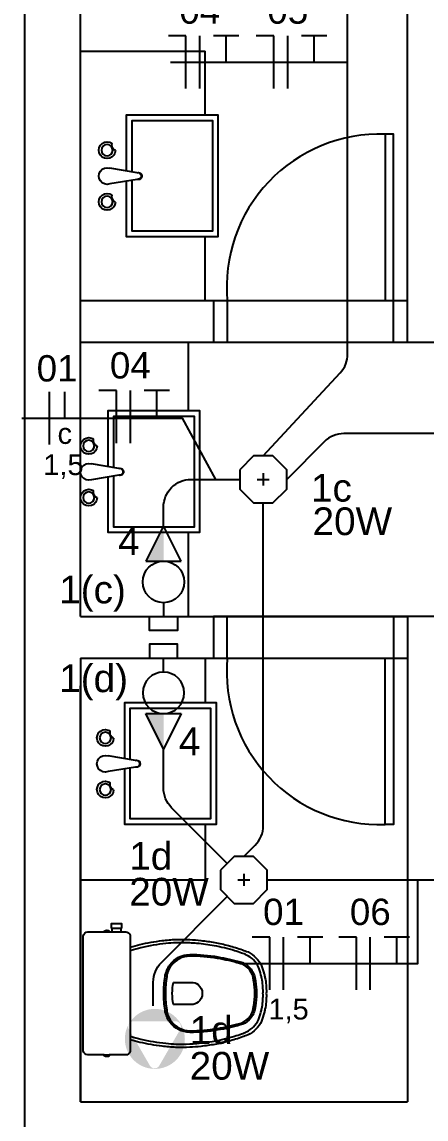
# Model space of a CAD drawing. Header units: millimetres. Extents: x 165 to 269, y 52 to 121.
# Drawn here: x 167.82 to 169.278, y 57.371 to 61.329 of the extents above; entities that cross this region are included whole.
import ezdxf
from ezdxf.enums import TextEntityAlignment as Align

# ---------------------------------------------------------------- set-up
doc = ezdxf.new("R2010")
doc.units = ezdxf.units.MM
doc.linetypes.add('CONTINU', pattern=[0])
for name, color, linetype in [('CONTAGEM', 30, 'Continuous'), ('ELETRODUTO_TETO', 2, 'Continuous'), ('FAM ARQUITETURA', 253, 'Continuous'), ('FAM-ARQUITETURA', 253, 'Continuous'), ('FIACAO', 1, 'Continuous'), ('INDICACAO_CIRCUITO', 2, 'Continuous'), ('INDICACAO_CIRCUITO_FIA', 10, 'Continuous'), ('INDICACAO_INTERRUPTOR_FIA', 10, 'Continuous'), ('INDICACAO_POTENCIA', 2, 'Continuous'), ('INTERRUPTORES', 86, 'Continuous'), ('LINHA DE CHAMADA', 1, 'Continuous'), ('LUMINÁRIAS', 86, 'Continuous'), ('TOMADAS ABNT', 10, 'Continuous')]:
    doc.layers.add(name, color=color, linetype=linetype)
doc.styles.add('ARIAL', font='arial.ttf')
doc.styles.add('FAM-ARIAL', font='arial.ttf')
doc.styles.add('Raag-arial', font='arial.ttf')

# ---------------------------------------------------------------- blocks, each defined once
blk = doc.blocks.new('cbtorb2')
at = {"layer": 'FAM-ARQUITETURA'}
for p, q in [((-0.01, -0.0904), (-0.0237, -0.0081)), ((0.01, -0.0904), (0.0237, -0.0081)), ((-0.0088, -0.0975), (-0.01, -0.0904)), ((0.0088, -0.0975), (0.01, -0.0904))]:
    blk.add_line(p, q, dxfattribs=at)
for centre in [(-0.0774, 0), (0.0774, 0)]:
    blk.add_circle(centre, 0.017, dxfattribs=at)
for centre, radius, start, end in [((-0.0774, 0), 0.025, 341.1513, 198.8487), ((0, 0), 0.025, 341.1513, 198.8487), ((0.0774, 0), 0.025, 341.1513, 198.8487), ((-0.0774, 0), 0.025, 198.8487, 216.2316), ((-0.0927, -0.0318), 0.0177, 22.7472, 105.6562), ((-0.0774, 0), 0.025, 272.1718, 341.1513), ((0.0774, 0), 0.025, 198.8487, 216.2316), ((0.062, -0.0318), 0.0177, 22.7472, 105.6562), ((0.0774, 0), 0.025, 272.1718, 341.1513), ((0, -0.0938), 0.0106, 161.2845, 18.7155), ((0, -0.0922), 0.0103, 210.8046, 329.1954)]:
    blk.add_arc(centre, radius, start, end, dxfattribs=at)
blk = doc.blocks.new('Baci01p')
for points in [[(0.17, 0), (0.17, 0.205, 0.059373), (0.1695, 0.2098, 0.333509), (0.154, 0.222), (0.1355, 0.222), (0.1045, 0.222), (0.094, 0.222), (0.094, 0.2248, 0.252251), (0.0939, 0.2251, 0.160103), (0.085, 0.228, 0.160103), (0.0761, 0.2251, 0.252251), (0.076, 0.2248), (0.076, 0.222), (0.017, 0.222, 0.327853), (0.0003, 0.2069, 0.087637), (0, 0.2038), (0, 0), (0, -0.2038, 0.087637), (0.0003, -0.2069, 0.327853), (0.017, -0.222), (0.076, -0.222), (0.076, -0.2248, 0.252251), (0.0761, -0.2251, 0.160103), (0.085, -0.228, 0.160103), (0.0939, -0.2251, 0.252251), (0.094, -0.2248), (0.094, -0.222), (0.1045, -0.222), (0.1045, -0.236), (0.102, -0.236), (0.102, -0.252), (0.12, -0.252), (0.138, -0.252), (0.138, -0.236), (0.1355, -0.236), (0.1355, -0.222), (0.154, -0.222, 0.333509), (0.1695, -0.2098, 0.059373), (0.17, -0.205)], [(0.291, 0, 0.041331), (0.2956, -0.0608, 0.129345), (0.3127, -0.1036, 0.234638), (0.385, -0.1405, 0.044666), (0.486, -0.1319, 0.031515), (0.5665, -0.1138, 0.151063), (0.5993, -0.0952, 0.148094), (0.6192, -0.0588, 0.031073), (0.6214, -0.0451, 0.035055), (0.6255, 0, 0.035055), (0.6214, 0.0451, 0.031073), (0.6192, 0.0588, 0.148094), (0.5993, 0.0952, 0.151063), (0.5665, 0.1138, 0.031515), (0.486, 0.1319, 0.044666), (0.385, 0.1405, 0.234638), (0.3127, 0.1036, 0.129345), (0.2956, 0.0608, 0.041331)], [(0.297, 0, -0.041434), (0.3015, 0.06, -0.129651), (0.3175, 0.1, -0.234583), (0.385, 0.1345, -0.044678), (0.485, 0.126, -0.031614), (0.565, 0.108, -0.152477), (0.595, 0.091, -0.148725), (0.6134, 0.0575, -0.031624), (0.6155, 0.0444, -0.035113), (0.6195, 0, -0.035113), (0.6155, -0.0444, -0.031624), (0.6134, -0.0575, -0.148725), (0.595, -0.091, -0.152477), (0.565, -0.108, -0.031614), (0.485, -0.126, -0.044678), (0.385, -0.1345, -0.234583), (0.3175, -0.1, -0.129651), (0.3015, -0.06, -0.041434)], [(0.391, -0.04, 0.164444), (0.415, -0.032, 0.245936), (0.43, 0, 0.245936), (0.415, 0.032, 0.164444), (0.391, 0.04), (0.326, 0.04, 0.108885), (0.326, -0.04)]]:
    blk.add_lwpolyline(points, format="xyb", close=True)
for points in [[(0.076, 0.222), (0.094, 0.222)], [(0.093, 0.2245), (0.085, 0.2245), (0.077, 0.2245)], [(0.076, -0.222), (0.094, -0.222)], [(0.093, -0.2245), (0.085, -0.2245), (0.077, -0.2245)], [(0.1045, -0.222), (0.1355, -0.222)], [(0.1045, -0.236), (0.12, -0.236), (0.1355, -0.236)]]:
    blk.add_lwpolyline(points)
for points in [[(0.17, -0.167, -0.003882), (0.205, -0.1765, 0.024258), (0.285, -0.1905, 0.02486), (0.335, -0.1945, 0.033324), (0.385, -0.194, 0.02486), (0.425, -0.191, 0.012268), (0.475, -0.184, 0.015806), (0.525, -0.1725, 0.026699), (0.575, -0.157, 0.021919), (0.595, -0.1495, 0.174675), (0.6435, -0.1, 0.045452), (0.653, -0.07, 0.022856), (0.6562, -0.0571, 0.041289), (0.6602, -0.0304, 0.052091), (0.6606, -0.0228, 0.04333), (0.661, 0, 0.04333), (0.6606, 0.0228, 0.052091), (0.6602, 0.0304, 0.041289), (0.6562, 0.0571, 0.022856), (0.653, 0.07, 0.045452), (0.6435, 0.1, 0.174675), (0.595, 0.1495, 0.021919), (0.575, 0.157, 0.026699), (0.525, 0.1725, 0.015806), (0.475, 0.184, 0.012268), (0.425, 0.191, 0.02486), (0.385, 0.194, 0.033324), (0.335, 0.1945, 0.02486), (0.285, 0.1905, 0.024258), (0.205, 0.1765, -0.003882), (0.17, 0.167)], [(0.1731, 0.1554, 0.003849), (0.2079, 0.1649, -0.027799), (0.2984, 0.18, -0.018883), (0.3355, 0.1825, -0.033646), (0.3844, 0.182, -0.016781), (0.4106, 0.1805, -0.015438), (0.4729, 0.1722, -0.023716), (0.5465, 0.154, -0.013571), (0.5711, 0.1457, -0.02186), (0.59, 0.1386, -0.173345), (0.6325, 0.0952, -0.045814), (0.6414, 0.067, -0.024058), (0.6444, 0.0546, -0.042614), (0.6482, 0.029, -0.066108), (0.6485, 0.0226, -0.047154), (0.649, 0, -0.047154), (0.6485, -0.0226, -0.066108), (0.6482, -0.029, -0.042614), (0.6444, -0.0546, -0.024058), (0.6414, -0.067, -0.045814), (0.6325, -0.0952, -0.173345), (0.59, -0.1386, -0.02186), (0.5711, -0.1457, -0.013571), (0.5465, -0.154, -0.023716), (0.4729, -0.1722, -0.015438), (0.4106, -0.1805, -0.016781), (0.3844, -0.182, -0.033646), (0.3355, -0.1825, -0.018883), (0.2984, -0.18, -0.027799), (0.2079, -0.1649, 0.003849), (0.1731, -0.1554)]]:
    blk.add_lwpolyline(points, format="xyb")
blk = doc.blocks.new('FAM ARQUITETURA')
at = {"layer": 'FAM ARQUITETURA'}
for p, q in [((0.62, -7.04), (0.62, -1.48)), ((0.82, -4.27), (0.82, -1.48)), ((2, -3.28), (2, -1.48)), ((0.82, -3.13), (1.3, -3.13)), ((1.3, -3.13), (1.35, -3.13)), ((1.3, -3.13), (1.3, -3.28)), ((1.3, -3.13), (2, -3.13)), ((1.95, -3.28), (1.95, -3.13)), ((1.95, -3.13), (2, -3.13)), ((0.82, -3.28), (1.3, -3.28)), ((1.3, -3.28), (1.35, -3.28)), ((1.3, -3.28), (2, -3.28)), ((1.95, -3.28), (2, -3.28)), ((2, -3.28), (2.15, -3.28)), ((0.82, -4.27), (1.3, -4.27)), ((0.82, -4.27), (1.3, -4.27)), ((1.3, -4.27), (1.3, -4.42)), ((1.3, -4.27), (1.35, -4.27)), ((2, -4.27), (1.3, -4.27)), ((1.3, -4.27), (2, -4.27)), ((1.95, -4.27), (1.95, -4.42)), ((1.95, -4.27), (2, -4.27)), ((2, -4.27), (2, -6.02)), ((2.15, -4.27), (2, -4.27)), ((2.15, -4.27), (2, -4.27)), ((0.82, -4.42), (0.82, -6.02)), ((0.82, -4.42), (1.3, -4.42)), ((1.3, -4.42), (1.35, -4.42)), ((1.3, -4.42), (2, -4.42)), ((1.95, -4.42), (2, -4.42)), ((0.82, -6.02), (0.82, -4.52)), ((0.82, -6.02), (2, -6.02))]:
    blk.add_line(p, q, dxfattribs=at)
at = {"layer": 'FAM ARQUITETURA', "linetype": 'Continuous'}
for p, q in [((0.82, -2.23), (1.27, -2.23)), ((1.27, -2.46), (1.27, -2.23)), ((1.27, -3.13), (1.27, -2.9)), ((1.2101, -3.5269), (1.2101, -3.28)), ((1.2101, -4.27), (1.2101, -3.9669)), ((1.27, -4.42), (1.27, -4.58)), ((1.27, -5.02), (1.27, -5.22)), ((0.82, -5.22), (1.27, -5.22))]:
    blk.add_line(p, q, dxfattribs=at)
at = {"layer": 'FAM ARQUITETURA'}
for points in [[(0.9863, -2.6623), (0.9863, -2.46), (1.3163, -2.46), (1.3163, -2.9), (0.9863, -2.9), (0.9863, -2.6993)], [(1.0063, -2.6657), (1.0063, -2.48), (1.2963, -2.48), (1.2963, -2.88), (1.0063, -2.88), (1.0063, -2.696)], [(1.95, -3.13), (1.95, -2.53), (1.92, -2.53), (1.92, -3.13), (1.95, -3.13)], [(1.35, -3.13), (1.35, -3.28)], [(0.9201, -3.7292), (0.9201, -3.5269), (1.2501, -3.5269), (1.2501, -3.9669), (0.9201, -3.9669), (0.9201, -3.7662)], [(0.9401, -3.7326), (0.9401, -3.5469), (1.2301, -3.5469), (1.2301, -3.9469), (0.9401, -3.9469), (0.9401, -3.7629)], [(1.35, -4.42), (1.35, -4.27)], [(1.95, -4.42), (1.95, -5.02), (1.92, -5.02), (1.92, -4.42), (1.95, -4.42)], [(0.98, -4.7823), (0.98, -4.58), (1.31, -4.58), (1.31, -5.02), (0.98, -5.02), (0.98, -4.8193)], [(1, -4.7857), (1, -4.6), (1.29, -4.6), (1.29, -5), (1, -5), (1, -4.816)]]:
    blk.add_lwpolyline(points, dxfattribs=at)
for centre, start, end in [((1.9, -3.0818), 87.9265, 185.0111), ((1.9, -4.4682), 174.9889, 272.0735)]:
    blk.add_arc(centre, 0.5521, start, end, dxfattribs=at)
at = {"layer": 'FAM ARQUITETURA', "xscale": -1.203670021924481, "yscale": 1.203670021924481, "zscale": 1.203670021924481, "rotation": 90}
for p in [(0.9163, -2.6808), (0.8501, -3.7477), (0.91, -4.8008)]:
    blk.add_blockref('cbtorb2', p, dxfattribs=at)
at = {"layer": 'FAM ARQUITETURA', "linetype": 'Continuous', "xscale": -1, "rotation": 180}
blk.add_blockref('Baci01p', (0.83, -5.6293), dxfattribs=at)
blk = doc.blocks.new('*U62', base_point=(61.6423, 15.4495))
at = {"layer": 'LUMINÁRIAS'}
blk.add_lwpolyline([(61.5578, 15.4845), (61.5578, 15.4145), (61.6073, 15.365), (61.6773, 15.365), (61.7268, 15.4145), (61.7268, 15.4845), (61.6773, 15.534), (61.6073, 15.534)], close=True, dxfattribs=at)
for points in [[(61.6206, 15.4495), (61.664, 15.4495)], [(61.6423, 15.4712), (61.6423, 15.4278)]]:
    blk.add_lwpolyline(points, dxfattribs=at)
blk = doc.blocks.new('*U63', base_point=(64.0995, 19.99))
at = {"layer": 'LUMINÁRIAS'}
blk.add_lwpolyline([(64.015, 20.025), (64.015, 19.955), (64.0645, 19.9055), (64.1345, 19.9055), (64.184, 19.955), (64.184, 20.025), (64.1345, 20.0745), (64.0645, 20.0745)], close=True, dxfattribs=at)
for points in [[(64.0778, 19.99), (64.1213, 19.99)], [(64.0995, 20.0118), (64.0995, 19.9683)]]:
    blk.add_lwpolyline(points, dxfattribs=at)
blk = doc.blocks.new('Interruptor emb 01 seção e tomada simples 2P T - 10A')
at = {"layer": 'TOMADAS ABNT'}
blk.add_hatch(color=256, dxfattribs=at).paths.add_polyline_path([(-0.064, 0.175), (0, 0.175), (0, 0.303)])
at = {"layer": 'INTERRUPTORES'}
blk.add_line((0, 0.025), (0, -0.025), dxfattribs=at)
blk.add_lwpolyline([(-0.05, -0.025), (0.05, -0.025), (0.05, -0.075), (-0.05, -0.075)], close=True, dxfattribs=at)
blk.add_circle((0, 0.1), 0.075, dxfattribs=at)
at = {"layer": 'TOMADAS ABNT'}
for p, q in [((0, 0.303), (-0.064, 0.175)), ((0.064, 0.175), (0, 0.303)), ((-0.064, 0.175), (0.064, 0.175))]:
    blk.add_line(p, q, dxfattribs=at)
blk = doc.blocks.new('EXAUSTOR')
at = {"layer": 'LUMINÁRIAS', "linetype": 'CONTINU'}
h = blk.add_hatch(color=256, dxfattribs=at)
h.paths.add_polyline_path([(-0.1025, 0.0097, 1), (0.114, 0.0097, 1)])
h.paths.add_polyline_path([(0.0804, 0.0733, -0.57735), (0.0973, 0.044), (0.0217, -0.0869, -0.57735), (-0.0121, -0.0869), (-0.0877, 0.044, -0.57735), (-0.0708, 0.0733)], flags=16)
blk = doc.blocks.new('*U36', base_point=(608.6702, 153.2931))
for p, q in [((608.6702, 153.4831), (608.5435, 153.4831)), ((608.6702, 153.1031), (608.6702, 153.4831))]:
    blk.add_line(p, q)
blk = doc.blocks.new('*U37', base_point=(635.9723, 148.7459))
at = {"linetype": 'Continuous'}
for p, q in [((636.0637, 148.9359), (635.8808, 148.9359)), ((635.9723, 148.7459), (635.9723, 148.9359))]:
    blk.add_line(p, q, dxfattribs=at)
blk = doc.blocks.new('*U38', base_point=(576.8177, 148.7459))
blk.add_line((576.8177, 148.5559), (576.8177, 148.9359))
blk = doc.blocks.new('NFT')
at = {"layer": 'FIACAO', "xscale": 0.5, "yscale": 0.5, "zscale": 0.5}
for name, p in [('*U36', (-0.05, 0)), ('*U38', (0, 0)), ('*U37', (0.0957, 0))]:
    blk.add_blockref(name, p, dxfattribs=at)
at = {"layer": 'CONTAGEM', "color": 1, "style": 'ARIAL'}
blk.add_attdef('SEÇÃO', text='', height=0.075, dxfattribs=at).set_placement((0.0181, -0.127), align=Align.TOP_CENTER)
at = {"layer": 'INDICACAO_CIRCUITO_FIA', "style": 'Raag-arial'}
blk.add_attdef('CIRCUITO', text='', height=0.095, dxfattribs=at).set_placement((0, 0.2338), align=Align.TOP_CENTER)
blk = doc.blocks.new('*U156', base_point=(576.8177, 148.7459))
blk.add_line((576.8177, 148.5559), (576.8177, 148.9359))
blk = doc.blocks.new('*U155', base_point=(665.5495, 144.1988))
blk.add_line((665.5495, 144.1988), (665.5495, 144.3888))
blk = doc.blocks.new('FR')
at = {"layer": 'FIACAO', "xscale": 0.5, "yscale": 0.5, "zscale": 0.5}
for name, p in [('*U156', (-0.0553, 0)), ('*U155', (0, 0))]:
    blk.add_blockref(name, p, dxfattribs=at)
at = {"layer": 'INDICACAO_CIRCUITO_FIA', "style": 'Raag-arial'}
blk.add_attdef('CIRCUITO', text='', height=0.095, dxfattribs=at).set_placement((-0.0278, 0.2275), align=Align.TOP_CENTER)
at = {"layer": 'INDICACAO_INTERRUPTOR_FIA', "style": 'FAM-ARIAL'}
for tag, p in [('RETORNO', (0, -0.0176)), ('SEÇÃO', (-0.005, -0.1301))]:
    blk.add_attdef(tag, text='', height=0.075, dxfattribs=at).set_placement(p, align=Align.TOP_CENTER)

msp = doc.modelspace()

# ---------------------------------------------------------------- linework, layer by layer
at = {"layer": 'ELETRODUTO_TETO'}
for points in [[(168.6906, 59.763), (168.9685, 60.0632, 0.188895), (168.9951, 60.1312), (168.9951, 61.9735)], [(172.2311, 59.8435), (168.9815, 59.8435, 0.198912), (168.9108, 59.8142), (168.7751, 59.6785)], [(168.3306, 59.5115), (168.3306, 59.5785, -0.414214), (168.4306, 59.6785), (168.6061, 59.6785)], [(168.6206, 58.318), (168.6613, 58.3587, 0.198912), (168.6906, 58.4294), (168.6906, 59.594)], [(168.5608, 58.2933), (168.3599, 58.4942, -0.198912), (168.3306, 58.5649), (168.3306, 58.7055)], [(168.2936, 57.7791), (168.2936, 57.8651, -0.198912), (168.3228, 57.9358), (168.5608, 58.1738)]]:
    msp.add_lwpolyline(points, format="xyb", dxfattribs=at)
msp.add_lwpolyline([(168.7051, 58.2335), (170.4236, 58.2335)], dxfattribs=at)
at = {"layer": 'LINHA DE CHAMADA'}
for points in [[(168.3563, 61.1835), (168.9951, 61.1835)], [(167.8196, 59.8991), (168.3984, 59.8991), (168.5183, 59.6785)], [(168.6056, 57.9322), (169.2484, 57.9322), (169.2484, 58.2335)]]:
    msp.add_lwpolyline(points, dxfattribs=at)

# ---------------------------------------------------------------- block references
msp.add_blockref('FR', (167.9743, 59.8991)).add_auto_attribs({'CIRCUITO': '01', 'RETORNO': 'c', 'SEÇÃO': '1,5'})
msp.add_blockref('Interruptor emb 01 seção e tomada simples 2P T - 10A', (168.3306, 59.2085))
at = {"xscale": -1, "rotation": 180}
msp.add_blockref('Interruptor emb 01 seção e tomada simples 2P T - 10A', (168.3306, 59.0085), dxfattribs=at)
at = {"layer": 'FAM ARQUITETURA'}
msp.add_blockref('FAM ARQUITETURA', (167.2106, 63.4535), dxfattribs=at)
at = {"layer": 'LINHA DE CHAMADA'}
ref = msp.add_blockref('NFT', (168.4614, 61.1835), dxfattribs=at)
ref.add_attrib('CIRCUITO', '04', dxfattribs={"layer": 'INDICACAO_CIRCUITO_FIA', "height": 0.095, "style": 'Raag-arial'}).set_placement((168.4614, 61.4173), align=Align.TOP_CENTER)
ref = msp.add_blockref('NFT', (168.7789, 61.1835), dxfattribs=at)
ref.add_attrib('CIRCUITO', '05', dxfattribs={"layer": 'INDICACAO_CIRCUITO_FIA', "height": 0.095, "style": 'Raag-arial'}).set_placement((168.7789, 61.4173), align=Align.TOP_CENTER)
ref = msp.add_blockref('NFT', (168.2109, 59.9036), dxfattribs=at)
ref.add_attrib('CIRCUITO', '04', dxfattribs={"layer": 'INDICACAO_CIRCUITO_FIA', "height": 0.095, "style": 'Raag-arial'}).set_placement((168.2109, 60.1374), align=Align.TOP_CENTER)
msp.add_blockref('NFT', (168.7638, 57.9322), dxfattribs=at).add_auto_attribs({'CIRCUITO': '01', 'SEÇÃO': '1,5'})
ref = msp.add_blockref('NFT', (169.077, 57.9322), dxfattribs=at)
ref.add_attrib('CIRCUITO', '06', dxfattribs={"layer": 'INDICACAO_CIRCUITO_FIA', "height": 0.095, "style": 'Raag-arial'}).set_placement((169.077, 58.166), align=Align.TOP_CENTER)
at = {"layer": 'LUMINÁRIAS'}
for name, p in [('*U63', (168.6906, 59.6785)), ('*U62', (168.6206, 58.2335)), ('EXAUSTOR', (168.2936, 57.6505))]:
    msp.add_blockref(name, p, dxfattribs=at)

# ---------------------------------------------------------------- texts
at = {"layer": 'INDICACAO_CIRCUITO', "style": 'FAM-ARIAL'}
for s, p in [('1c', (168.8628, 59.5983)), ('4', (168.1666, 59.4053)), ('1(c)', (167.9541, 59.2311)), ('1(d)', (167.9541, 58.911)), ('4', (168.3857, 58.6835)), ('1d', (168.2069, 58.2701)), ('1d', (168.425, 57.6422))]:
    msp.add_text(s, height=0.1, dxfattribs=at).set_placement(p)
at = {"layer": 'INDICACAO_POTENCIA', "style": 'FAM-ARIAL'}
for p in [(168.8685, 59.4774), (168.2069, 58.1411), (168.425, 57.5132)]:
    msp.add_text('20W', height=0.1, dxfattribs=at).set_placement(p)

doc.saveas('drawing.dxf')
